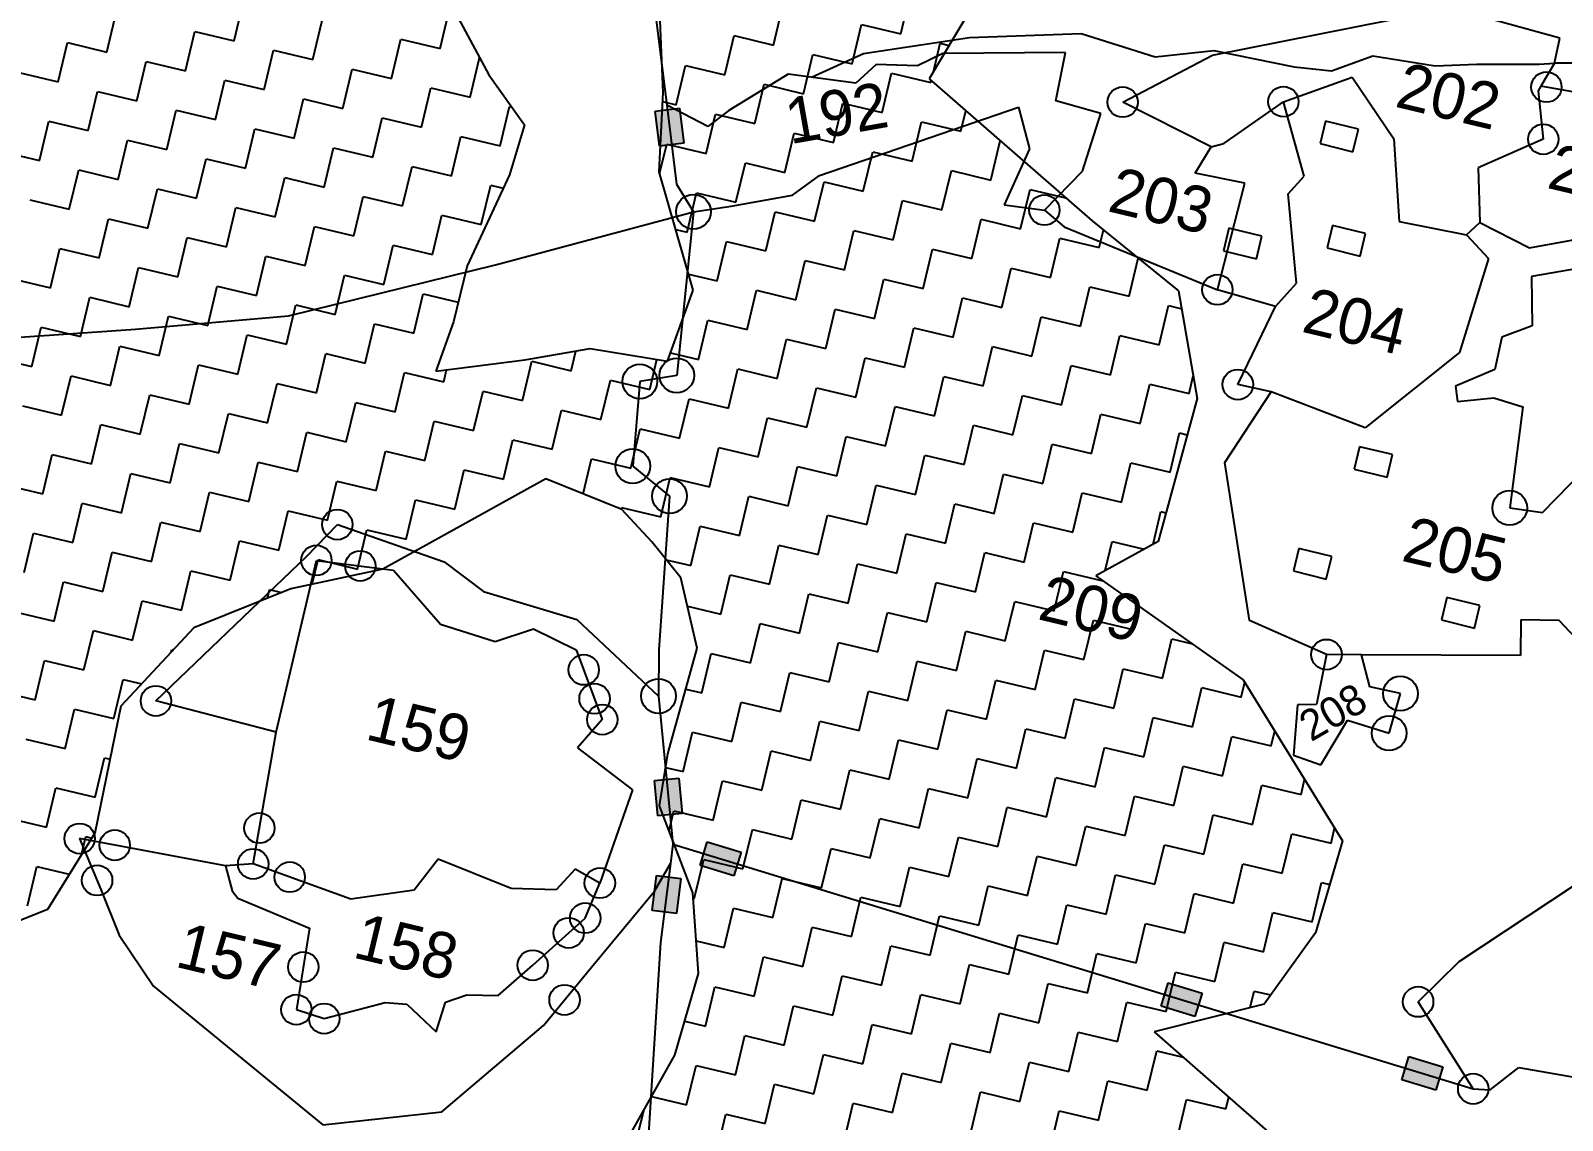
# Model space of a CAD drawing. Header units: metres. Extents: x 318142 to 321969, y 1858939 to 1863690.
# Drawn here: x 319083 to 319705, y 1861377 to 1861819 of the extents above; entities that cross this region are included whole.
import ezdxf

# ---------------------------------------------------------------- set-up
doc = ezdxf.new("R2010")
doc.units = ezdxf.units.M
for name, color, linetype in [('LINE_WATER', 4, 'Continuous'), ('OTHERS', 1, 'Continuous'), ('POLY_HATCH', 12, 'Continuous'), ('POLY_PARCEL', 6, 'Continuous'), ('TEXT_PARCEL', 7, 'Continuous')]:
    doc.layers.add(name, color=color, linetype=linetype)
doc.styles.add('TEXT_MAP', font='')
doc.styles.get('TEXT_MAP').set_extended_font_data('Kruti Dev 050')

msp = doc.modelspace()

# ---------------------------------------------------------------- hatches: boundary and pattern name
for points in [[(319338.67, 1861772.46), (319348.55, 1861773.67), (319346.8, 1861787.95), (319336.92, 1861786.74)], [(319337.99, 1861500.71), (319347.89, 1861501.67), (319346.5, 1861515.99), (319336.6, 1861515.03)], [(319358.01, 1861490.1), (319355.1, 1861480.58), (319368.86, 1861476.38), (319371.76, 1861485.89)], [(319347.35, 1861475.24), (319337.48, 1861476.5), (319335.65, 1861462.24), (319345.52, 1861460.97)], [(319555.99, 1861419.18), (319558.9, 1861428.7), (319545.14, 1861432.9), (319542.23, 1861423.39)], [(319653.7, 1861389.32), (319656.6, 1861398.84), (319642.85, 1861403.04), (319639.94, 1861393.52)]]:
    msp.add_hatch(color=256).paths.add_polyline_path(points)

# ---------------------------------------------------------------- linework, layer by layer
for p, q in [((319336.92, 1861786.74), (319346.8, 1861787.95)), ((319338.67, 1861772.46), (319336.92, 1861786.74)), ((319346.8, 1861787.95), (319348.55, 1861773.67)), ((319348.55, 1861773.67), (319338.67, 1861772.46)), ((319336.6, 1861515.03), (319346.5, 1861515.99)), ((319337.99, 1861500.71), (319336.6, 1861515.03)), ((319346.5, 1861515.99), (319347.89, 1861501.67)), ((319347.89, 1861501.67), (319337.99, 1861500.71)), ((319355.1, 1861480.58), (319358.01, 1861490.1)), ((319358.01, 1861490.1), (319371.76, 1861485.89)), ((319371.76, 1861485.89), (319368.86, 1861476.38)), ((319368.86, 1861476.38), (319355.1, 1861480.58)), ((319335.65, 1861462.24), (319337.48, 1861476.5)), ((319337.48, 1861476.5), (319347.35, 1861475.24)), ((319347.35, 1861475.24), (319345.52, 1861460.97)), ((319345.52, 1861460.97), (319335.65, 1861462.24)), ((319542.23, 1861423.39), (319545.14, 1861432.9)), ((319545.14, 1861432.9), (319558.9, 1861428.7)), ((319558.9, 1861428.7), (319555.99, 1861419.18)), ((319555.99, 1861419.18), (319542.23, 1861423.39)), ((319639.94, 1861393.52), (319642.85, 1861403.04)), ((319642.85, 1861403.04), (319656.6, 1861398.84)), ((319656.6, 1861398.84), (319653.7, 1861389.32)), ((319653.7, 1861389.32), (319639.94, 1861393.52))]:
    msp.add_line(p, q)
for centre, radius in [((319698.64, 1861796.48), 6.16), ((319526.64, 1861790.37), 6.16), ((319591.88, 1861790.55), 6.16), ((319697.37, 1861775.29), 6.16), ((319352.44, 1861745.89), 7.04), ((319494.87, 1861746.57), 6.16), ((319565.09, 1861714.22), 6.16), ((319330.64, 1861677.01), 7.04), ((319345.64, 1861679.46), 7.04), ((319573.38, 1861675.73), 6.16), ((319327.77, 1861642.62), 7.04), ((319342.76, 1861630.45), 7.04), ((319683.72, 1861625.66), 7.04), ((319207.91, 1861618.91), 6.16), ((319199.4, 1861604.36), 6.16), ((319217.2, 1861602.12), 6.16), ((319609.37, 1861566.15), 6.16), ((319307.91, 1861559.95), 6.16), ((319134.25, 1861547.34), 6.16), ((319312.28, 1861548.22), 6.16), ((319338.26, 1861549.3), 7.04), ((319639.37, 1861550.29), 7.04), ((319315.44, 1861539.73), 6.16), ((319634.77, 1861534.25), 7.04), ((319103.3, 1861491.45), 6.16), ((319176.26, 1861495.71), 6.16), ((319117.56, 1861488.77), 6.16), ((319173.74, 1861481.15), 6.16), ((319110.4, 1861474.48), 6.16), ((319188.59, 1861475.81), 6.16), ((319314.43, 1861473.41), 6.16), ((319308.49, 1861459.18), 6.16), ((319301.79, 1861453.17), 6.16), ((319194.06, 1861439.31), 6.16), ((319287.18, 1861440.05), 6.16), ((319191.26, 1861422.01), 6.16), ((319300.1, 1861425.97), 6.16), ((319646.57, 1861425.19), 6.16), ((319202.57, 1861418.37), 6.16), ((319668.91, 1861389.87), 6.16)]:
    msp.add_circle(centre, radius)
at = {"layer": 'LINE_WATER'}
for p, q in [((319421.48, 1861810.07), (319464.47, 1861816.63)), ((319464.47, 1861816.63), (319509.74, 1861818.26)), ((319509.74, 1861818.26), (319539.82, 1861808.8)), ((319400.39, 1861800.5), (319421.48, 1861810.07)), ((319539.82, 1861808.8), (319563.64, 1861811.29)), ((319563.64, 1861811.29), (319596.29, 1861804.69)), ((319611.35, 1861803.11), (319628.23, 1861809.13)), ((319628.23, 1861809.13), (319653.44, 1861805.12)), ((319596.29, 1861804.69), (319611.35, 1861803.11)), ((319653.44, 1861805.12), (319670.38, 1861805.77)), ((319670.38, 1861805.77), (319695.74, 1861805.74)), ((319695.74, 1861805.74), (319701.89, 1861806.14))]:
    msp.add_line(p, q, dxfattribs=at)
at = {"layer": 'OTHERS'}
for p, q in [((319608.92, 1861782.61), (319606.75, 1861773.53)), ((319622.32, 1861779.41), (319608.92, 1861782.61)), ((319620.11, 1861770.17), (319622.32, 1861779.41)), ((319606.75, 1861773.53), (319620.11, 1861770.17)), ((319569.79, 1861739.15), (319567.62, 1861730.07)), ((319583.19, 1861735.95), (319569.79, 1861739.15)), ((319611.78, 1861740.24), (319609.61, 1861731.16)), ((319625.18, 1861737.04), (319611.78, 1861740.24)), ((319580.98, 1861726.71), (319583.19, 1861735.95)), ((319622.97, 1861727.8), (319625.18, 1861737.04)), ((319567.62, 1861730.07), (319580.98, 1861726.71)), ((319609.61, 1861731.16), (319622.97, 1861727.8)), ((319622.81, 1861650.52), (319620.64, 1861641.44)), ((319636.2, 1861647.32), (319622.81, 1861650.52)), ((319634, 1861638.08), (319636.2, 1861647.32)), ((319620.64, 1861641.44), (319634, 1861638.08)), ((319598.09, 1861609.18), (319595.92, 1861600.09)), ((319611.49, 1861605.98), (319598.09, 1861609.18)), ((319609.28, 1861596.73), (319611.49, 1861605.98)), ((319595.92, 1861600.09), (319609.28, 1861596.73)), ((319658.24, 1861589.25), (319656.07, 1861580.17)), ((319671.64, 1861586.05), (319658.24, 1861589.25)), ((319669.43, 1861576.81), (319671.64, 1861586.05)), ((319656.07, 1861580.17), (319669.43, 1861576.81))]:
    msp.add_line(p, q, dxfattribs=at)
at = {"layer": 'POLY_HATCH'}
for p, q in [((319340.11, 1861794.26), (319338.55, 1861833.25)), ((319255.14, 1861827.83), (319269.38, 1861801.5)), ((319464.77, 1861827.75), (319448.12, 1861799.81)), ((319269.38, 1861801.5), (319283.84, 1861781.15)), ((319448.12, 1861799.81), (319514.2, 1861742.14)), ((319338.45, 1861762.07), (319340.11, 1861794.26)), ((319283.84, 1861781.15), (319277.79, 1861760.87)), ((319277.79, 1861760.87), (319260.52, 1861723.96)), ((319352.35, 1861714.1), (319338.45, 1861762.07)), ((319514.2, 1861742.14), (319549.36, 1861713.79)), ((319260.52, 1861723.96), (319255.07, 1861701.13)), ((319341.84, 1861685.23), (319352.35, 1861714.1)), ((319549.36, 1861713.79), (319556.89, 1861670.11)), ((319255.07, 1861701.13), (319247.87, 1861681.13)), ((319284, 1861685.77), (319310.45, 1861690.32)), ((319310.45, 1861690.32), (319341.84, 1861685.23)), ((319247.87, 1861681.13), (319284, 1861685.77)), ((319556.89, 1861670.11), (319541.03, 1861612.06)), ((319292.58, 1861637.4), (319226.36, 1861600.84)), ((319323.42, 1861624.96), (319292.58, 1861637.4)), ((319335.53, 1861611.94), (319323.42, 1861624.96)), ((319347.25, 1861597.31), (319335.53, 1861611.94)), ((319541.03, 1861612.06), (319515.75, 1861598.15)), ((319226.36, 1861600.84), (319188.96, 1861592.88)), ((319353.93, 1861568.68), (319347.25, 1861597.31)), ((319515.75, 1861598.15), (319575.55, 1861555.94)), ((319188.96, 1861592.88), (319149.64, 1861576.93)), ((319149.64, 1861576.93), (319120.07, 1861545.13)), ((319342.03, 1861525.9), (319353.93, 1861568.68)), ((319575.55, 1861555.94), (319615.81, 1861490.47)), ((319120.07, 1861545.13), (319109.45, 1861493.6)), ((319338.66, 1861504.74), (319342.03, 1861525.9)), ((319352.2, 1861469.4), (319338.66, 1861504.74)), ((319109.45, 1861493.6), (319090.23, 1861462.7)), ((319615.81, 1861490.47), (319604.91, 1861453.18)), ((319354.54, 1861436.74), (319352.2, 1861469.4)), ((319090.23, 1861462.7), (319064.02, 1861452.07)), ((319604.91, 1861453.18), (319584.02, 1861424.26)), ((319344.92, 1861403.55), (319354.54, 1861436.74)), ((319584.02, 1861424.26), (319539.4, 1861412.98)), ((319539.4, 1861412.98), (319602.16, 1861358.09)), ((319327.31, 1861372.28), (319344.92, 1861403.55))]:
    msp.add_line(p, q, dxfattribs=at)
at = {"layer": 'POLY_HATCH', "linetype": 'Continuous'}
for p, q in [((319436.63, 1861818.07), (319440.44, 1861834.03)), ((319114.35, 1861810.7), (319118.17, 1861826.66)), ((319166.04, 1861815.23), (319169.85, 1861831.18)), ((319249.65, 1861812.12), (319253.46, 1861828.08)), ((319384.94, 1861813.54), (319388.75, 1861829.5)), ((319197.96, 1861807.6), (319201.77, 1861823.56)), ((319416.86, 1861805.92), (319420.67, 1861821.88)), ((319420.67, 1861821.88), (319436.63, 1861818.07)), ((319094.58, 1861798.56), (319098.4, 1861814.52)), ((319098.4, 1861814.52), (319114.35, 1861810.7)), ((319146.27, 1861803.08), (319150.08, 1861819.04)), ((319150.08, 1861819.04), (319166.04, 1861815.23)), ((319229.88, 1861799.98), (319233.69, 1861815.94)), ((319233.69, 1861815.94), (319249.65, 1861812.12)), ((319365.17, 1861801.4), (319368.98, 1861817.36)), ((319368.98, 1861817.36), (319384.94, 1861813.54)), ((319449.82, 1861802.67), (319452.59, 1861814.25)), ((319452.59, 1861814.25), (319456.21, 1861813.39)), ((319126.5, 1861790.93), (319130.31, 1861806.89)), ((319130.31, 1861806.89), (319146.27, 1861803.08)), ((319178.19, 1861795.45), (319182, 1861811.41)), ((319182, 1861811.41), (319197.96, 1861807.6)), ((319261.79, 1861792.35), (319265.61, 1861808.31)), ((319265.61, 1861808.31), (319265.71, 1861808.29)), ((319397.09, 1861793.77), (319400.9, 1861809.73)), ((319400.9, 1861809.73), (319416.86, 1861805.92)), ((319078.62, 1861802.37), (319094.58, 1861798.56)), ((319210.11, 1861787.83), (319213.92, 1861803.79)), ((319213.92, 1861803.79), (319229.88, 1861799.98)), ((319345.4, 1861789.25), (319349.21, 1861805.21)), ((319349.21, 1861805.21), (319365.17, 1861801.4)), ((319429, 1861786.15), (319432.82, 1861802.11)), ((319432.82, 1861802.11), (319448.78, 1861798.3)), ((319106.73, 1861778.79), (319110.54, 1861794.74)), ((319110.54, 1861794.74), (319126.5, 1861790.93)), ((319158.42, 1861783.31), (319162.23, 1861799.27)), ((319162.23, 1861799.27), (319178.19, 1861795.45)), ((319242.02, 1861780.21), (319245.84, 1861796.16)), ((319245.84, 1861796.16), (319261.79, 1861792.35)), ((319377.32, 1861781.63), (319381.13, 1861797.59)), ((319381.13, 1861797.59), (319397.09, 1861793.77)), ((319448.78, 1861798.3), (319448.96, 1861799.08)), ((319190.34, 1861775.68), (319194.15, 1861791.64)), ((319194.15, 1861791.64), (319210.11, 1861787.83)), ((319273.94, 1861772.58), (319277.75, 1861788.54)), ((319277.75, 1861788.54), (319278.76, 1861788.3)), ((319339.92, 1861790.56), (319345.4, 1861789.25)), ((319409.23, 1861774), (319413.05, 1861789.96)), ((319413.05, 1861789.96), (319429, 1861786.15)), ((319086.96, 1861766.64), (319090.77, 1861782.6)), ((319090.77, 1861782.6), (319106.73, 1861778.79)), ((319138.65, 1861771.16), (319142.46, 1861787.12)), ((319142.46, 1861787.12), (319158.42, 1861783.31)), ((319222.25, 1861768.06), (319226.06, 1861784.02)), ((319226.06, 1861784.02), (319242.02, 1861780.21)), ((319357.55, 1861769.48), (319361.36, 1861785.44)), ((319361.36, 1861785.44), (319377.32, 1861781.63)), ((319441.15, 1861766.38), (319444.96, 1861782.34)), ((319444.96, 1861782.34), (319460.92, 1861778.53)), ((319460.92, 1861778.53), (319462.92, 1861786.89)), ((319170.56, 1861763.54), (319174.38, 1861779.5)), ((319174.38, 1861779.5), (319190.34, 1861775.68)), ((319254.17, 1861760.44), (319257.98, 1861776.39)), ((319257.98, 1861776.39), (319273.94, 1861772.58)), ((319389.46, 1861761.86), (319393.28, 1861777.81)), ((319393.28, 1861777.81), (319409.23, 1861774)), ((319071, 1861770.45), (319086.96, 1861766.64)), ((319118.88, 1861759.01), (319122.69, 1861774.97)), ((319122.69, 1861774.97), (319138.65, 1861771.16)), ((319202.48, 1861755.91), (319206.29, 1861771.87)), ((319206.29, 1861771.87), (319222.25, 1861768.06)), ((319338.7, 1861761.21), (319341.59, 1861773.29)), ((319341.59, 1861773.29), (319357.55, 1861769.48)), ((319421.38, 1861754.23), (319425.19, 1861770.19)), ((319425.19, 1861770.19), (319441.15, 1861766.38)), ((319473.07, 1861758.75), (319476.88, 1861774.71)), ((319150.79, 1861751.39), (319154.61, 1861767.35)), ((319154.61, 1861767.35), (319170.56, 1861763.54)), ((319234.4, 1861748.29), (319238.21, 1861764.25)), ((319238.21, 1861764.25), (319254.17, 1861760.44)), ((319369.69, 1861749.71), (319373.5, 1861765.67)), ((319373.5, 1861765.67), (319389.46, 1861761.86)), ((319099.11, 1861746.87), (319102.92, 1861762.83)), ((319102.92, 1861762.83), (319118.88, 1861759.01)), ((319182.71, 1861743.77), (319186.52, 1861759.73)), ((319186.52, 1861759.73), (319202.48, 1861755.91)), ((319401.61, 1861742.09), (319405.42, 1861758.04)), ((319405.42, 1861758.04), (319421.38, 1861754.23)), ((319453.3, 1861746.61), (319457.11, 1861762.57)), ((319457.11, 1861762.57), (319473.07, 1861758.75)), ((319131.02, 1861739.24), (319134.84, 1861755.2)), ((319134.84, 1861755.2), (319150.79, 1861751.39)), ((319214.63, 1861736.14), (319218.44, 1861752.1)), ((319218.44, 1861752.1), (319234.4, 1861748.29)), ((319266.32, 1861740.66), (319270.13, 1861756.62)), ((319270.13, 1861756.62), (319275.23, 1861755.4)), ((319349.92, 1861737.56), (319353.73, 1861753.52)), ((319353.73, 1861753.52), (319369.69, 1861749.71)), ((319485.22, 1861738.98), (319489.03, 1861754.94)), ((319489.03, 1861754.94), (319503.49, 1861751.49)), ((319083.15, 1861750.68), (319099.11, 1861746.87)), ((319162.94, 1861731.62), (319166.75, 1861747.58)), ((319166.75, 1861747.58), (319182.71, 1861743.77)), ((319381.84, 1861729.94), (319385.65, 1861745.9)), ((319385.65, 1861745.9), (319401.61, 1861742.09)), ((319433.53, 1861734.46), (319437.34, 1861750.42)), ((319437.34, 1861750.42), (319453.3, 1861746.61)), ((319111.25, 1861727.1), (319115.06, 1861743.06)), ((319115.06, 1861743.06), (319131.02, 1861739.24)), ((319194.86, 1861724), (319198.67, 1861739.95)), ((319198.67, 1861739.95), (319214.63, 1861736.14)), ((319246.55, 1861728.52), (319250.36, 1861744.48)), ((319250.36, 1861744.48), (319266.32, 1861740.66)), ((319345.23, 1861738.68), (319349.92, 1861737.56)), ((319465.44, 1861726.84), (319469.26, 1861742.8)), ((319469.26, 1861742.8), (319485.22, 1861738.98)), ((319517.13, 1861731.36), (319518.82, 1861738.42)), ((319143.17, 1861719.47), (319146.98, 1861735.43)), ((319146.98, 1861735.43), (319162.94, 1861731.62)), ((319226.78, 1861716.37), (319230.59, 1861732.33)), ((319230.59, 1861732.33), (319246.55, 1861728.52)), ((319362.07, 1861717.79), (319365.88, 1861733.75)), ((319365.88, 1861733.75), (319381.84, 1861729.94)), ((319413.76, 1861722.31), (319417.57, 1861738.27)), ((319417.57, 1861738.27), (319433.53, 1861734.46)), ((319497.36, 1861719.21), (319501.17, 1861735.17)), ((319501.17, 1861735.17), (319517.13, 1861731.36)), ((319091.48, 1861714.95), (319095.29, 1861730.91)), ((319095.29, 1861730.91), (319111.25, 1861727.1)), ((319175.09, 1861711.85), (319178.9, 1861727.81)), ((319178.9, 1861727.81), (319194.86, 1861724)), ((319393.99, 1861710.17), (319397.8, 1861726.13)), ((319397.8, 1861726.13), (319413.76, 1861722.31)), ((319445.67, 1861714.69), (319449.49, 1861730.65)), ((319449.49, 1861730.65), (319465.44, 1861726.84)), ((319529.28, 1861711.59), (319532.96, 1861727.01)), ((319123.4, 1861707.33), (319127.21, 1861723.29)), ((319127.21, 1861723.29), (319143.17, 1861719.47)), ((319207, 1861704.23), (319210.82, 1861720.18)), ((319210.82, 1861720.18), (319226.78, 1861716.37)), ((319350.48, 1861720.56), (319362.07, 1861717.79)), ((319477.59, 1861707.07), (319481.4, 1861723.02)), ((319481.4, 1861723.02), (319497.36, 1861719.21)), ((319075.52, 1861718.76), (319091.48, 1861714.95)), ((319155.32, 1861699.7), (319159.13, 1861715.66)), ((319159.13, 1861715.66), (319175.09, 1861711.85)), ((319374.22, 1861698.02), (319378.03, 1861713.98)), ((319378.03, 1861713.98), (319393.99, 1861710.17)), ((319425.9, 1861702.54), (319429.72, 1861718.5)), ((319429.72, 1861718.5), (319445.67, 1861714.69)), ((319509.51, 1861699.44), (319513.32, 1861715.4)), ((319513.32, 1861715.4), (319529.28, 1861711.59)), ((319103.63, 1861695.18), (319107.44, 1861711.14)), ((319107.44, 1861711.14), (319123.4, 1861707.33)), ((319187.23, 1861692.08), (319191.05, 1861708.04)), ((319191.05, 1861708.04), (319207, 1861704.23)), ((319238.92, 1861696.6), (319242.73, 1861712.56)), ((319242.73, 1861712.56), (319256.98, 1861709.16)), ((319457.82, 1861694.92), (319461.63, 1861710.88)), ((319461.63, 1861710.88), (319477.59, 1861707.07)), ((319541.43, 1861691.82), (319545.24, 1861707.78)), ((319545.24, 1861707.78), (319550.62, 1861706.49)), ((319135.55, 1861687.56), (319139.36, 1861703.51)), ((319139.36, 1861703.51), (319155.32, 1861699.7)), ((319354.44, 1861685.87), (319358.26, 1861701.83)), ((319358.26, 1861701.83), (319374.22, 1861698.02)), ((319406.13, 1861690.4), (319409.94, 1861706.36)), ((319409.94, 1861706.36), (319425.9, 1861702.54)), ((319489.74, 1861687.3), (319493.55, 1861703.25)), ((319493.55, 1861703.25), (319509.51, 1861699.44)), ((319083.86, 1861683.03), (319087.67, 1861698.99)), ((319087.67, 1861698.99), (319103.63, 1861695.18)), ((319167.46, 1861679.93), (319171.27, 1861695.89)), ((319171.27, 1861695.89), (319187.23, 1861692.08)), ((319219.15, 1861684.45), (319222.96, 1861700.41)), ((319222.96, 1861700.41), (319238.92, 1861696.6)), ((319438.05, 1861682.77), (319441.86, 1861698.73)), ((319441.86, 1861698.73), (319457.82, 1861694.92)), ((319521.66, 1861679.67), (319525.47, 1861695.63)), ((319525.47, 1861695.63), (319541.43, 1861691.82)), ((319115.77, 1861675.41), (319119.59, 1861691.37)), ((319119.59, 1861691.37), (319135.55, 1861687.56)), ((319302.76, 1861681.35), (319304.66, 1861689.32)), ((319386.36, 1861678.25), (319390.17, 1861694.21)), ((319390.17, 1861694.21), (319406.13, 1861690.4)), ((319469.97, 1861675.15), (319473.78, 1861691.11)), ((319473.78, 1861691.11), (319489.74, 1861687.3)), ((319067.9, 1861686.85), (319083.86, 1861683.03)), ((319147.69, 1861667.79), (319151.5, 1861683.74)), ((319151.5, 1861683.74), (319167.46, 1861679.93)), ((319199.38, 1861672.31), (319203.19, 1861688.27)), ((319203.19, 1861688.27), (319219.15, 1861684.45)), ((319282.99, 1861669.21), (319286.8, 1861685.16)), ((319286.8, 1861685.16), (319302.76, 1861681.35)), ((319334.67, 1861673.73), (319337.59, 1861685.92)), ((319343.06, 1861688.59), (319354.44, 1861685.87)), ((319418.28, 1861670.63), (319422.09, 1861686.59)), ((319422.09, 1861686.59), (319438.05, 1861682.77)), ((319501.88, 1861667.52), (319505.7, 1861683.48)), ((319505.7, 1861683.48), (319521.66, 1861679.67)), ((319096, 1861663.26), (319099.82, 1861679.22)), ((319099.82, 1861679.22), (319115.77, 1861675.41)), ((319231.3, 1861664.68), (319235.11, 1861680.64)), ((319235.11, 1861680.64), (319251.07, 1861676.83)), ((319251.07, 1861676.83), (319252.23, 1861681.69)), ((319314.9, 1861661.58), (319318.71, 1861677.54)), ((319318.71, 1861677.54), (319334.67, 1861673.73)), ((319366.59, 1861666.1), (319370.4, 1861682.06)), ((319370.4, 1861682.06), (319386.36, 1861678.25)), ((319450.2, 1861663), (319454.01, 1861678.96)), ((319454.01, 1861678.96), (319469.97, 1861675.15)), ((319553.57, 1861672.05), (319555.31, 1861679.31)), ((319127.92, 1861655.64), (319131.73, 1861671.6)), ((319131.73, 1861671.6), (319147.69, 1861667.79)), ((319179.61, 1861660.16), (319183.42, 1861676.12)), ((319183.42, 1861676.12), (319199.38, 1861672.31)), ((319263.21, 1861657.06), (319267.03, 1861673.02)), ((319267.03, 1861673.02), (319282.99, 1861669.21)), ((319398.51, 1861658.48), (319402.32, 1861674.44)), ((319402.32, 1861674.44), (319418.28, 1861670.63)), ((319482.11, 1861655.38), (319485.93, 1861671.34)), ((319485.93, 1861671.34), (319501.88, 1861667.52)), ((319533.8, 1861659.9), (319537.61, 1861675.86)), ((319537.61, 1861675.86), (319553.57, 1861672.05)), ((319080.05, 1861667.08), (319096, 1861663.26)), ((319159.84, 1861648.01), (319163.65, 1861663.97)), ((319163.65, 1861663.97), (319179.61, 1861660.16)), ((319211.53, 1861652.54), (319215.34, 1861668.5)), ((319215.34, 1861668.5), (319231.3, 1861664.68)), ((319295.13, 1861649.44), (319298.94, 1861665.39)), ((319298.94, 1861665.39), (319314.9, 1861661.58)), ((319346.82, 1861653.96), (319350.63, 1861669.92)), ((319350.63, 1861669.92), (319366.59, 1861666.1)), ((319430.43, 1861650.86), (319434.24, 1861666.81)), ((319434.24, 1861666.81), (319450.2, 1861663)), ((319108.15, 1861643.49), (319111.96, 1861659.45)), ((319111.96, 1861659.45), (319127.92, 1861655.64)), ((319243.44, 1861644.91), (319247.26, 1861660.87)), ((319247.26, 1861660.87), (319263.21, 1861657.06)), ((319327.05, 1861641.81), (319330.86, 1861657.77)), ((319330.86, 1861657.77), (319346.82, 1861653.96)), ((319378.74, 1861646.33), (319382.55, 1861662.29)), ((319382.55, 1861662.29), (319398.51, 1861658.48)), ((319462.34, 1861643.23), (319466.15, 1861659.19)), ((319466.15, 1861659.19), (319482.11, 1861655.38)), ((319514.03, 1861647.75), (319517.84, 1861663.71)), ((319517.84, 1861663.71), (319533.8, 1861659.9)), ((319140.07, 1861635.87), (319143.88, 1861651.83)), ((319143.88, 1861651.83), (319159.84, 1861648.01)), ((319191.76, 1861640.39), (319195.57, 1861656.35)), ((319195.57, 1861656.35), (319211.53, 1861652.54)), ((319275.36, 1861637.29), (319279.17, 1861653.25)), ((319279.17, 1861653.25), (319295.13, 1861649.44)), ((319410.65, 1861638.71), (319414.47, 1861654.67)), ((319414.47, 1861654.67), (319430.43, 1861650.86)), ((319494.26, 1861635.61), (319498.07, 1861651.57)), ((319498.07, 1861651.57), (319514.03, 1861647.75)), ((319545.95, 1861640.13), (319549.76, 1861656.09)), ((319549.76, 1861656.09), (319552.86, 1861655.35)), ((319088.38, 1861631.35), (319092.19, 1861647.3)), ((319092.19, 1861647.3), (319108.15, 1861643.49)), ((319223.67, 1861632.77), (319227.49, 1861648.72)), ((319227.49, 1861648.72), (319243.44, 1861644.91)), ((319307.67, 1861631.31), (319311.09, 1861645.62)), ((319311.09, 1861645.62), (319327.05, 1861641.81)), ((319358.97, 1861634.19), (319362.78, 1861650.15)), ((319362.78, 1861650.15), (319378.74, 1861646.33)), ((319442.57, 1861631.09), (319446.38, 1861647.04)), ((319446.38, 1861647.04), (319462.34, 1861643.23)), ((319120.3, 1861623.72), (319124.11, 1861639.68)), ((319124.11, 1861639.68), (319140.07, 1861635.87)), ((319171.99, 1861628.24), (319175.8, 1861644.2)), ((319175.8, 1861644.2), (319191.76, 1861640.39)), ((319255.59, 1861625.14), (319259.4, 1861641.1)), ((319259.4, 1861641.1), (319275.36, 1861637.29)), ((319390.88, 1861626.56), (319394.7, 1861642.52)), ((319394.7, 1861642.52), (319410.65, 1861638.71)), ((319474.49, 1861623.46), (319478.3, 1861639.42)), ((319478.3, 1861639.42), (319494.26, 1861635.61)), ((319526.18, 1861627.98), (319529.99, 1861643.94)), ((319529.99, 1861643.94), (319545.95, 1861640.13)), ((319072.42, 1861635.16), (319088.38, 1861631.35)), ((319203.9, 1861620.62), (319207.71, 1861636.58)), ((319207.71, 1861636.58), (319223.67, 1861632.77)), ((319339.2, 1861622.04), (319343.01, 1861638)), ((319343.01, 1861638), (319358.97, 1861634.19)), ((319422.8, 1861618.94), (319426.61, 1861634.9)), ((319426.61, 1861634.9), (319442.57, 1861631.09)), ((319100.53, 1861611.57), (319104.34, 1861627.53)), ((319104.34, 1861627.53), (319120.3, 1861623.72)), ((319152.21, 1861616.1), (319156.03, 1861632.06)), ((319156.03, 1861632.06), (319171.99, 1861628.24)), ((319235.82, 1861613), (319239.63, 1861628.95)), ((319239.63, 1861628.95), (319255.59, 1861625.14)), ((319371.11, 1861614.42), (319374.93, 1861630.37)), ((319374.93, 1861630.37), (319390.88, 1861626.56)), ((319454.72, 1861611.31), (319458.53, 1861627.27)), ((319458.53, 1861627.27), (319474.49, 1861623.46)), ((319506.41, 1861615.84), (319510.22, 1861631.8)), ((319510.22, 1861631.8), (319526.18, 1861627.98)), ((319184.13, 1861608.47), (319187.94, 1861624.43)), ((319187.94, 1861624.43), (319203.9, 1861620.62)), ((319323.06, 1861625.11), (319323.24, 1861625.85)), ((319323.24, 1861625.85), (319339.2, 1861622.04)), ((319403.03, 1861606.79), (319406.84, 1861622.75)), ((319406.84, 1861622.75), (319422.8, 1861618.94)), ((319538.97, 1861610.93), (319542.14, 1861624.17)), ((319542.14, 1861624.17), (319544.21, 1861623.68)), ((319080.76, 1861599.43), (319084.57, 1861615.39)), ((319084.57, 1861615.39), (319100.53, 1861611.57)), ((319132.44, 1861603.95), (319136.26, 1861619.91)), ((319136.26, 1861619.91), (319152.21, 1861616.1)), ((319216.05, 1861600.85), (319219.86, 1861616.81)), ((319219.86, 1861616.81), (319235.82, 1861613)), ((319351.34, 1861602.27), (319355.15, 1861618.23)), ((319355.15, 1861618.23), (319371.11, 1861614.42)), ((319434.95, 1861599.17), (319438.76, 1861615.13)), ((319438.76, 1861615.13), (319454.72, 1861611.31)), ((319486.64, 1861603.69), (319490.45, 1861619.65)), ((319490.45, 1861619.65), (319506.41, 1861615.84)), ((319164.36, 1861596.33), (319168.17, 1861612.29)), ((319168.17, 1861612.29), (319184.13, 1861608.47)), ((319383.26, 1861594.65), (319387.07, 1861610.6)), ((319387.07, 1861610.6), (319403.03, 1861606.79)), ((319519.55, 1861600.24), (319522.37, 1861612.02)), ((319522.37, 1861612.02), (319535.34, 1861608.93)), ((319112.67, 1861591.8), (319116.49, 1861607.76)), ((319116.49, 1861607.76), (319132.44, 1861603.95)), ((319197.72, 1861594.74), (319200.09, 1861604.66)), ((319200.09, 1861604.66), (319216.05, 1861600.85)), ((319341.36, 1861604.65), (319351.34, 1861602.27)), ((319415.18, 1861587.02), (319418.99, 1861602.98)), ((319418.99, 1861602.98), (319434.95, 1861599.17)), ((319466.87, 1861591.54), (319470.68, 1861607.5)), ((319470.68, 1861607.5), (319486.64, 1861603.69)), ((319092.9, 1861579.66), (319096.71, 1861595.62)), ((319096.71, 1861595.62), (319112.67, 1861591.8)), ((319144.59, 1861584.18), (319148.4, 1861600.14)), ((319148.4, 1861600.14), (319164.36, 1861596.33)), ((319363.49, 1861582.5), (319367.3, 1861598.46)), ((319367.3, 1861598.46), (319383.26, 1861594.65)), ((319498.78, 1861583.92), (319502.59, 1861599.88)), ((319502.59, 1861599.88), (319518.55, 1861596.07)), ((319518.55, 1861596.07), (319518.57, 1861596.16)), ((319179.49, 1861589.04), (319180.32, 1861592.51)), ((319180.32, 1861592.51), (319185.19, 1861591.35)), ((319395.41, 1861574.87), (319399.22, 1861590.83)), ((319399.22, 1861590.83), (319415.18, 1861587.02)), ((319447.09, 1861579.4), (319450.91, 1861595.36)), ((319450.91, 1861595.36), (319466.87, 1861591.54)), ((319076.94, 1861583.47), (319092.9, 1861579.66)), ((319124.82, 1861572.03), (319128.63, 1861587.99)), ((319128.63, 1861587.99), (319144.59, 1861584.18)), ((319349.95, 1861585.73), (319363.49, 1861582.5)), ((319427.32, 1861567.25), (319431.14, 1861583.21)), ((319431.14, 1861583.21), (319447.09, 1861579.4)), ((319479.01, 1861571.77), (319482.82, 1861587.73)), ((319482.82, 1861587.73), (319498.78, 1861583.92)), ((319530.7, 1861576.3), (319533.01, 1861585.97)), ((319375.64, 1861562.73), (319379.45, 1861578.69)), ((319379.45, 1861578.69), (319395.41, 1861574.87)), ((319510.93, 1861564.15), (319514.74, 1861580.11)), ((319514.74, 1861580.11), (319530.7, 1861576.3)), ((319105.05, 1861559.89), (319108.86, 1861575.85)), ((319108.86, 1861575.85), (319124.82, 1861572.03)), ((319407.55, 1861555.1), (319411.37, 1861571.06)), ((319411.37, 1861571.06), (319427.32, 1861567.25)), ((319459.24, 1861559.63), (319463.05, 1861575.58)), ((319463.05, 1861575.58), (319479.01, 1861571.77)), ((319542.85, 1861556.52), (319546.66, 1861572.48)), ((319546.66, 1861572.48), (319554.9, 1861570.51)), ((319140.51, 1861567.11), (319140.78, 1861568.22)), ((319140.78, 1861568.22), (319141.41, 1861568.07)), ((319355.86, 1861550.58), (319359.68, 1861566.54)), ((319359.68, 1861566.54), (319375.64, 1861562.73)), ((319491.16, 1861552), (319494.97, 1861567.96)), ((319494.97, 1861567.96), (319510.93, 1861564.15)), ((319085.28, 1861547.74), (319089.09, 1861563.7)), ((319089.09, 1861563.7), (319105.05, 1861559.89)), ((319387.78, 1861542.96), (319391.59, 1861558.92)), ((319391.59, 1861558.92), (319407.55, 1861555.1)), ((319439.47, 1861547.48), (319443.28, 1861563.44)), ((319443.28, 1861563.44), (319459.24, 1861559.63)), ((319523.08, 1861544.38), (319526.89, 1861560.34)), ((319526.89, 1861560.34), (319542.85, 1861556.52)), ((319117.2, 1861540.12), (319121.01, 1861556.07)), ((319121.01, 1861556.07), (319128.57, 1861554.27)), ((319349.33, 1861552.14), (319355.86, 1861550.58)), ((319471.39, 1861539.86), (319475.2, 1861555.81)), ((319475.2, 1861555.81), (319491.16, 1861552)), ((319554.99, 1861536.75), (319558.81, 1861552.71)), ((319558.81, 1861552.71), (319574.76, 1861548.9)), ((319574.76, 1861548.9), (319576.19, 1861554.89)), ((319069.32, 1861551.55), (319085.28, 1861547.74)), ((319368.01, 1861530.81), (319371.82, 1861546.77)), ((319371.82, 1861546.77), (319387.78, 1861542.96)), ((319419.7, 1861535.33), (319423.51, 1861551.29)), ((319423.51, 1861551.29), (319439.47, 1861547.48)), ((319503.31, 1861532.23), (319507.12, 1861548.19)), ((319507.12, 1861548.19), (319523.08, 1861544.38)), ((319097.42, 1861527.97), (319101.24, 1861543.93)), ((319101.24, 1861543.93), (319117.2, 1861540.12)), ((319451.62, 1861527.71), (319455.43, 1861543.67)), ((319455.43, 1861543.67), (319471.39, 1861539.86)), ((319535.22, 1861524.61), (319539.03, 1861540.57)), ((319539.03, 1861540.57), (319554.99, 1861536.75)), ((319348.24, 1861518.66), (319352.05, 1861534.62)), ((319352.05, 1861534.62), (319368.01, 1861530.81)), ((319399.93, 1861523.19), (319403.74, 1861539.15)), ((319403.74, 1861539.15), (319419.7, 1861535.33)), ((319483.53, 1861520.08), (319487.35, 1861536.04)), ((319487.35, 1861536.04), (319503.31, 1861532.23)), ((319586.91, 1861529.13), (319588.34, 1861535.13)), ((319081.47, 1861531.78), (319097.42, 1861527.97)), ((319431.85, 1861515.56), (319435.66, 1861531.52)), ((319435.66, 1861531.52), (319451.62, 1861527.71)), ((319515.45, 1861512.46), (319519.26, 1861528.42)), ((319519.26, 1861528.42), (319535.22, 1861524.61)), ((319567.14, 1861516.98), (319570.95, 1861532.94)), ((319570.95, 1861532.94), (319586.91, 1861529.13)), ((319109.57, 1861508.2), (319113.38, 1861524.16)), ((319113.38, 1861524.16), (319115.63, 1861523.62)), ((319380.16, 1861511.04), (319383.97, 1861527)), ((319383.97, 1861527), (319399.93, 1861523.19)), ((319463.76, 1861507.94), (319467.58, 1861523.9)), ((319467.58, 1861523.9), (319483.53, 1861520.08)), ((319341.14, 1861520.36), (319348.24, 1861518.66)), ((319360.39, 1861498.89), (319364.2, 1861514.85)), ((319364.2, 1861514.85), (319380.16, 1861511.04)), ((319412.08, 1861503.42), (319415.89, 1861519.37)), ((319415.89, 1861519.37), (319431.85, 1861515.56)), ((319495.68, 1861500.31), (319499.49, 1861516.27)), ((319499.49, 1861516.27), (319515.45, 1861512.46)), ((319547.37, 1861504.84), (319551.18, 1861520.8)), ((319551.18, 1861520.8), (319567.14, 1861516.98)), ((319599.06, 1861509.36), (319600.49, 1861515.38)), ((319089.8, 1861496.05), (319093.61, 1861512.01)), ((319093.61, 1861512.01), (319109.57, 1861508.2)), ((319443.99, 1861495.79), (319447.8, 1861511.75)), ((319447.8, 1861511.75), (319463.76, 1861507.94)), ((319527.6, 1861492.69), (319531.41, 1861508.65)), ((319531.41, 1861508.65), (319547.37, 1861504.84)), ((319579.29, 1861497.21), (319583.1, 1861513.17)), ((319583.1, 1861513.17), (319599.06, 1861509.36)), ((319342.51, 1861494.69), (319344.43, 1861502.71)), ((319344.43, 1861502.71), (319360.39, 1861498.89)), ((319392.3, 1861491.27), (319396.12, 1861507.23)), ((319396.12, 1861507.23), (319412.08, 1861503.42)), ((319475.91, 1861488.17), (319479.72, 1861504.13)), ((319479.72, 1861504.13), (319495.68, 1861500.31)), ((319073.84, 1861499.86), (319089.8, 1861496.05)), ((319424.22, 1861483.65), (319428.03, 1861499.6)), ((319428.03, 1861499.6), (319443.99, 1861495.79)), ((319507.83, 1861480.54), (319511.64, 1861496.5)), ((319511.64, 1861496.5), (319527.6, 1861492.69)), ((319559.52, 1861485.07), (319563.33, 1861501.02)), ((319563.33, 1861501.02), (319579.29, 1861497.21)), ((319103.99, 1861484.81), (319105.76, 1861492.24)), ((319105.76, 1861492.24), (319108.24, 1861491.65)), ((319372.53, 1861479.12), (319376.35, 1861495.08)), ((319376.35, 1861495.08), (319392.3, 1861491.27)), ((319456.14, 1861476.02), (319459.95, 1861491.98)), ((319459.95, 1861491.98), (319475.91, 1861488.17)), ((319591.43, 1861477.44), (319595.24, 1861493.4)), ((319595.24, 1861493.4), (319611.2, 1861489.59)), ((319611.2, 1861489.59), (319612.64, 1861495.62)), ((319404.45, 1861471.5), (319408.26, 1861487.46)), ((319408.26, 1861487.46), (319424.22, 1861483.65)), ((319488.06, 1861468.4), (319491.87, 1861484.36)), ((319491.87, 1861484.36), (319507.83, 1861480.54)), ((319539.74, 1861472.92), (319543.56, 1861488.88)), ((319543.56, 1861488.88), (319559.52, 1861485.07)), ((319082.18, 1861464.13), (319085.99, 1861480.09)), ((319085.99, 1861480.09), (319099.1, 1861476.96)), ((319352.76, 1861466.98), (319356.58, 1861482.93)), ((319356.58, 1861482.93), (319372.53, 1861479.12)), ((319436.37, 1861463.87), (319440.18, 1861479.83)), ((319440.18, 1861479.83), (319456.14, 1861476.02)), ((319571.66, 1861465.29), (319575.47, 1861481.25)), ((319575.47, 1861481.25), (319591.43, 1861477.44)), ((319384.68, 1861459.35), (319388.49, 1861475.31)), ((319388.49, 1861475.31), (319404.45, 1861471.5)), ((319468.29, 1861456.25), (319472.1, 1861472.21)), ((319472.1, 1861472.21), (319488.06, 1861468.4)), ((319519.97, 1861460.77), (319523.79, 1861476.73)), ((319523.79, 1861476.73), (319539.74, 1861472.92)), ((319603.58, 1861457.67), (319607.39, 1861473.63)), ((319607.39, 1861473.63), (319610.66, 1861472.85)), ((319352.37, 1861467.07), (319352.76, 1861466.98)), ((319416.6, 1861451.73), (319420.41, 1861467.69)), ((319420.41, 1861467.69), (319436.37, 1861463.87)), ((319551.89, 1861453.15), (319555.7, 1861469.11)), ((319555.7, 1861469.11), (319571.66, 1861465.29)), ((319364.91, 1861447.21), (319368.72, 1861463.16)), ((319368.72, 1861463.16), (319384.68, 1861459.35)), ((319448.52, 1861444.1), (319452.33, 1861460.06)), ((319452.33, 1861460.06), (319468.29, 1861456.25)), ((319500.2, 1861448.63), (319504.02, 1861464.58)), ((319504.02, 1861464.58), (319519.97, 1861460.77)), ((319583.81, 1861445.52), (319587.62, 1861461.48)), ((319587.62, 1861461.48), (319603.58, 1861457.67)), ((319396.83, 1861439.58), (319400.64, 1861455.54)), ((319400.64, 1861455.54), (319416.6, 1861451.73)), ((319480.43, 1861436.48), (319484.24, 1861452.44)), ((319484.24, 1861452.44), (319500.2, 1861448.63)), ((319532.12, 1861441), (319535.93, 1861456.96)), ((319535.93, 1861456.96), (319551.89, 1861453.15)), ((319353.6, 1861449.91), (319364.91, 1861447.21)), ((319428.74, 1861431.96), (319432.56, 1861447.92)), ((319432.56, 1861447.92), (319448.52, 1861444.1)), ((319564.04, 1861433.38), (319567.85, 1861449.34)), ((319567.85, 1861449.34), (319583.81, 1861445.52)), ((319377.06, 1861427.43), (319380.87, 1861443.39)), ((319380.87, 1861443.39), (319396.83, 1861439.58)), ((319460.66, 1861424.33), (319464.47, 1861440.29)), ((319464.47, 1861440.29), (319480.43, 1861436.48)), ((319512.35, 1861428.86), (319516.16, 1861444.81)), ((319516.16, 1861444.81), (319532.12, 1861441)), ((319408.97, 1861419.81), (319412.79, 1861435.77)), ((319412.79, 1861435.77), (319428.74, 1861431.96)), ((319544.27, 1861421.23), (319548.08, 1861437.19)), ((319548.08, 1861437.19), (319564.04, 1861433.38)), ((319357.29, 1861415.29), (319361.1, 1861431.25)), ((319361.1, 1861431.25), (319377.06, 1861427.43)), ((319440.89, 1861412.19), (319444.7, 1861428.14)), ((319444.7, 1861428.14), (319460.66, 1861424.33)), ((319492.58, 1861416.71), (319496.39, 1861432.67)), ((319496.39, 1861432.67), (319512.35, 1861428.86)), ((319578.39, 1861422.84), (319580, 1861429.57)), ((319580, 1861429.57), (319586.7, 1861427.97)), ((319389.2, 1861407.66), (319393.01, 1861423.62)), ((319393.01, 1861423.62), (319408.97, 1861419.81)), ((319524.5, 1861409.08), (319528.31, 1861425.04)), ((319528.31, 1861425.04), (319544.27, 1861421.23)), ((319348.9, 1861417.29), (319357.29, 1861415.29)), ((319421.12, 1861400.04), (319424.93, 1861416)), ((319424.93, 1861416), (319440.89, 1861412.19)), ((319472.81, 1861404.56), (319476.62, 1861420.52)), ((319476.62, 1861420.52), (319492.58, 1861416.71)), ((319369.43, 1861395.52), (319373.24, 1861411.48)), ((319373.24, 1861411.48), (319389.2, 1861407.66)), ((319504.73, 1861396.94), (319508.54, 1861412.9)), ((319508.54, 1861412.9), (319524.5, 1861409.08)), ((319401.35, 1861387.89), (319405.16, 1861403.85)), ((319405.16, 1861403.85), (319421.12, 1861400.04)), ((319453.04, 1861392.42), (319456.85, 1861408.37)), ((319456.85, 1861408.37), (319472.81, 1861404.56)), ((319536.64, 1861389.31), (319540.46, 1861405.27)), ((319540.46, 1861405.27), (319551.13, 1861402.72)), ((319349.66, 1861383.37), (319353.47, 1861399.33)), ((319353.47, 1861399.33), (319369.43, 1861395.52)), ((319484.95, 1861384.79), (319488.77, 1861400.75)), ((319488.77, 1861400.75), (319504.73, 1861396.94)), ((319381.58, 1861375.75), (319385.39, 1861391.71)), ((319385.39, 1861391.71), (319401.35, 1861387.89)), ((319433.27, 1861380.27), (319437.08, 1861396.23)), ((319437.08, 1861396.23), (319453.04, 1861392.42)), ((319516.87, 1861377.17), (319520.68, 1861393.13)), ((319520.68, 1861393.13), (319536.64, 1861389.31)), ((319335.47, 1861386.76), (319349.66, 1861383.37)), ((319413.5, 1861368.12), (319417.31, 1861384.08)), ((319417.31, 1861384.08), (319433.27, 1861380.27)), ((319465.18, 1861372.64), (319469, 1861388.6)), ((319469, 1861388.6), (319484.95, 1861384.79)), ((319548.79, 1861369.54), (319552.6, 1861385.5)), ((319552.6, 1861385.5), (319568.56, 1861381.69)), ((319568.56, 1861381.69), (319569.7, 1861386.48)), ((319329.89, 1861371.22), (319332.23, 1861381.02)), ((319361.81, 1861363.6), (319365.62, 1861379.56)), ((319365.62, 1861379.56), (319381.58, 1861375.75)), ((319497.1, 1861365.02), (319500.91, 1861380.98)), ((319500.91, 1861380.98), (319516.87, 1861377.17))]:
    msp.add_line(p, q, dxfattribs=at)
at = {"layer": 'POLY_PARCEL'}
for p, q in [((319313.05, 1862017.98), (319341.64, 1861789.12)), ((319563.15, 1861809.43), (319649.88, 1861826.61)), ((319704.04, 1861816.26), (319669.19, 1861825.89)), ((319701.89, 1861806.14), (319704.04, 1861816.26)), ((319453.68, 1861810.14), (319443.38, 1861805.07)), ((319503.38, 1861810.47), (319453.68, 1861810.14)), ((319499.49, 1861790.89), (319503.38, 1861810.47)), ((319526.64, 1861790.37), (319563.15, 1861809.43)), ((319390.89, 1861801.78), (319366.84, 1861787.02)), ((319418.32, 1861798.08), (319390.89, 1861801.78)), ((319426.64, 1861805.7), (319418.32, 1861798.08)), ((319443.38, 1861805.07), (319426.64, 1861805.7)), ((319701.89, 1861806.14), (319696.43, 1861796.87)), ((319728.67, 1861806.23), (319701.89, 1861806.14)), ((319591.88, 1861790.55), (319619.75, 1861800.56)), ((319619.75, 1861800.56), (319636.64, 1861775.46)), ((319696.43, 1861796.87), (319695.32, 1861794.99)), ((319695.32, 1861794.99), (319697.37, 1861775.29)), ((319723.55, 1861792.07), (319696.43, 1861796.87)), ((319358.26, 1861780.5), (319341.64, 1861789.12)), ((319341.64, 1861789.12), (319345.57, 1861757.05)), ((319403.65, 1861760.57), (319484.31, 1861788.29)), ((319484.31, 1861788.29), (319488.85, 1861771.37)), ((319517.74, 1861785.75), (319499.49, 1861790.89)), ((319562.57, 1861772.19), (319526.64, 1861790.37)), ((319567.66, 1861773.6), (319591.88, 1861790.55)), ((319600.29, 1861760.25), (319591.88, 1861790.55)), ((319366.84, 1861787.02), (319358.26, 1861780.5)), ((319510.33, 1861762.34), (319517.74, 1861785.75)), ((319488.85, 1861771.37), (319478.49, 1861748.67)), ((319556.13, 1861761.53), (319562.57, 1861772.19)), ((319562.57, 1861772.19), (319567.66, 1861773.6)), ((319636.64, 1861775.46), (319638.87, 1861741.94)), ((319697.37, 1861775.29), (319670.96, 1861763.69)), ((319670.96, 1861763.69), (319671.63, 1861741.46)), ((319392.64, 1861752.56), (319403.65, 1861760.57)), ((319494.87, 1861746.57), (319510.33, 1861762.34)), ((319576.21, 1861757.51), (319556.13, 1861761.53)), ((319565.09, 1861714.22), (319576.21, 1861757.51)), ((319593.81, 1861753.14), (319600.29, 1861760.25)), ((319345.57, 1861757.05), (319352.44, 1861745.89)), ((319367.68, 1861748.14), (319392.64, 1861752.56)), ((319597.16, 1861716.82), (319593.81, 1861753.14)), ((319272.03, 1861724.31), (319352.44, 1861745.89)), ((319352.44, 1861745.89), (319345.64, 1861679.46)), ((319352.44, 1861745.89), (319367.68, 1861748.14)), ((319478.49, 1861748.67), (319494.87, 1861746.57)), ((319494.87, 1861746.57), (319502.85, 1861739.73)), ((319502.85, 1861739.73), (319565.09, 1861714.22)), ((319638.87, 1861741.94), (319666.25, 1861736.48)), ((319666.25, 1861736.48), (319671.63, 1861741.46)), ((319671.63, 1861741.46), (319691.78, 1861731.2)), ((319691.78, 1861731.2), (319757.29, 1861743.32)), ((319666.25, 1861736.48), (319675.08, 1861726.88)), ((319766.6, 1861732.28), (319692.64, 1861719.57)), ((319675.08, 1861726.88), (319663.41, 1861688.78)), ((319188.11, 1861703.58), (319272.03, 1861724.31)), ((319588.72, 1861707.46), (319565.09, 1861714.22)), ((319588.72, 1861707.46), (319597.16, 1861716.82)), ((319692.64, 1861719.57), (319692.79, 1861699.55)), ((319581.35, 1861692.3), (319588.72, 1861707.46)), ((319125.97, 1861698.16), (319188.11, 1861703.58)), ((319030.68, 1861691.66), (319125.97, 1861698.16)), ((319680.52, 1861694.95), (319677.66, 1861681.88)), ((319692.79, 1861699.55), (319680.52, 1861694.95)), ((319573.38, 1861675.73), (319581.35, 1861692.3)), ((319663.41, 1861688.78), (319625.06, 1861658.22)), ((319330.64, 1861677.01), (319327.77, 1861642.62)), ((319345.64, 1861679.46), (319330.64, 1861677.01)), ((319677.66, 1861681.88), (319661.74, 1861675.04)), ((319568.08, 1861644.03), (319586.95, 1861672.81)), ((319586.95, 1861672.81), (319573.38, 1861675.73)), ((319625.06, 1861658.22), (319586.95, 1861672.81)), ((319661.74, 1861675.04), (319662.6, 1861668.87)), ((319662.6, 1861668.87), (319677.23, 1861670.3)), ((319677.23, 1861670.3), (319689.1, 1861666.69)), ((319689.1, 1861666.69), (319683.72, 1861625.66)), ((319697.04, 1861623.78), (319724.26, 1861651.8)), ((319327.77, 1861642.62), (319342.76, 1861630.45)), ((319578.12, 1861580), (319568.08, 1861644.03)), ((319342.76, 1861630.45), (319338.33, 1861568.1)), ((319683.72, 1861625.66), (319697.04, 1861623.78)), ((319195.53, 1861606.04), (319207.91, 1861618.91)), ((319207.91, 1861618.91), (319251.3, 1861603.77)), ((319134.25, 1861547.34), (319195.53, 1861606.04)), ((319183.01, 1861534.69), (319199.4, 1861604.36)), ((319199.4, 1861604.36), (319230.64, 1861600.42)), ((319251.3, 1861603.77), (319267.26, 1861591.67)), ((319230.64, 1861600.42), (319249.79, 1861578.51)), ((319267.26, 1861591.67), (319305.04, 1861580.39)), ((319249.79, 1861578.51), (319271.99, 1861571.45)), ((319305.04, 1861580.39), (319338.26, 1861549.3)), ((319609.37, 1861566.15), (319578.12, 1861580)), ((319688.26, 1861580.29), (319688.11, 1861565.75)), ((319703.78, 1861579.91), (319688.26, 1861580.29)), ((319730.96, 1861551.17), (319703.78, 1861579.91)), ((319271.99, 1861571.45), (319287.53, 1861576.53)), ((319287.53, 1861576.53), (319304.87, 1861568.12)), ((319304.87, 1861568.12), (319315.44, 1861539.73)), ((319338.33, 1861568.1), (319338.26, 1861549.3)), ((319609.37, 1861566.15), (319605.3, 1861545.89)), ((319623.51, 1861566.07), (319609.37, 1861566.15)), ((319626.96, 1861552.99), (319623.51, 1861566.07)), ((319688.11, 1861565.75), (319623.51, 1861566.07)), ((319639.37, 1861550.29), (319626.96, 1861552.99)), ((319183.01, 1861534.69), (319134.25, 1861547.34)), ((319338.26, 1861549.3), (319344.11, 1861489.14)), ((319597.57, 1861545.69), (319596.04, 1861525.35)), ((319605.3, 1861545.89), (319597.57, 1861545.69)), ((319634.77, 1861534.25), (319639.37, 1861550.29)), ((319315.44, 1861539.73), (319305.42, 1861528.31)), ((319607.13, 1861521.42), (319617.87, 1861539.57)), ((319617.87, 1861539.57), (319634.77, 1861534.25)), ((319173.74, 1861481.15), (319183.01, 1861534.69)), ((319305.42, 1861528.31), (319327.72, 1861511.18)), ((319596.04, 1861525.35), (319607.13, 1861521.42)), ((319327.72, 1861511.18), (319314.43, 1861473.41)), ((319162.48, 1861480.33), (319103.3, 1861491.45)), ((319103.3, 1861491.45), (319111.94, 1861470.8)), ((319344.11, 1861489.14), (319343.11, 1861481.32)), ((319344.11, 1861489.14), (319668.91, 1861389.87)), ((319663.18, 1861441.59), (319726.71, 1861483.68)), ((319173.74, 1861481.15), (319162.48, 1861480.33)), ((319162.48, 1861480.33), (319165.27, 1861470.24)), ((319213.33, 1861466.92), (319173.74, 1861481.15)), ((319248.86, 1861483.05), (319239.09, 1861470.57)), ((319278.46, 1861471.21), (319248.86, 1861483.05)), ((319304.47, 1861479.06), (319296.67, 1861470.62)), ((319314.43, 1861473.41), (319304.47, 1861479.06)), ((319336.66, 1861470.15), (319343.11, 1861481.32)), ((319343.11, 1861481.32), (319339, 1861449.26)), ((319296.67, 1861470.62), (319278.46, 1861471.21)), ((319308.49, 1861459.18), (319314.43, 1861473.41)), ((319111.94, 1861470.8), (319119.32, 1861452.21)), ((319165.27, 1861470.24), (319167.52, 1861467.29)), ((319167.52, 1861467.29), (319196.62, 1861455.12)), ((319239.09, 1861470.57), (319213.33, 1861466.92)), ((319311.06, 1861439.31), (319336.66, 1861470.15)), ((319287.18, 1861440.05), (319308.49, 1861459.18)), ((319196.62, 1861455.12), (319191.26, 1861422.01)), ((319119.32, 1861452.21), (319133.24, 1861431.56)), ((319339, 1861449.26), (319332.83, 1861349.46)), ((319273.12, 1861427.75), (319287.18, 1861440.05)), ((319646.57, 1861425.19), (319663.18, 1861441.59)), ((319291.57, 1861415.59), (319311.06, 1861439.31)), ((319133.24, 1861431.56), (319201.98, 1861375.2)), ((319251.86, 1861425.07), (319260.45, 1861427.97)), ((319260.45, 1861427.97), (319273.12, 1861427.75)), ((319191.26, 1861422.01), (319202.57, 1861418.37)), ((319202.57, 1861418.37), (319227.31, 1861424.91)), ((319227.31, 1861424.91), (319236.13, 1861424.27)), ((319236.13, 1861424.27), (319248.04, 1861413)), ((319248.04, 1861413), (319251.86, 1861425.07)), ((319668.91, 1861389.87), (319646.57, 1861425.19)), ((319250.27, 1861380.55), (319291.57, 1861415.59)), ((319675.78, 1861389.41), (319687.48, 1861398.51)), ((319687.48, 1861398.51), (319713.76, 1861393.9)), ((319668.91, 1861389.87), (319675.78, 1861389.41)), ((319201.98, 1861375.2), (319250.27, 1861380.55))]:
    msp.add_line(p, q, dxfattribs=at)

# ---------------------------------------------------------------- texts
at = {"layer": 'TEXT_PARCEL', "style": 'TEXT_MAP'}
for s, height, rotation, p in [('202', 18.604, 346.56535, (319636.67, 1861788.62)), ('192', 18.604, 10.04912, (319391.65, 1861773.24)), ('201', 18.604, 346.56535, (319698.34, 1861755.67)), ('203', 18.604, 346.56535, (319520.02, 1861746.19)), ('204', 18.604, 346.56535, (319598.76, 1861697.28)), ('205', 18.604, 346.56535, (319639.29, 1861604.34)), ('209', 18.604, 346.56535, (319491.66, 1861580.59)), ('208', 12.403, 30.21544, (319603.1, 1861530.52)), ('159', 18.604, 346.56535, (319218.74, 1861531.87)), ('158', 18.604, 346.56535, (319213.63, 1861443.31)), ('157', 18.604, 346.56535, (319141.56, 1861439.55))]:
    msp.add_text(s, height=height, rotation=rotation, dxfattribs=at).set_placement(p)

doc.saveas('drawing.dxf')
